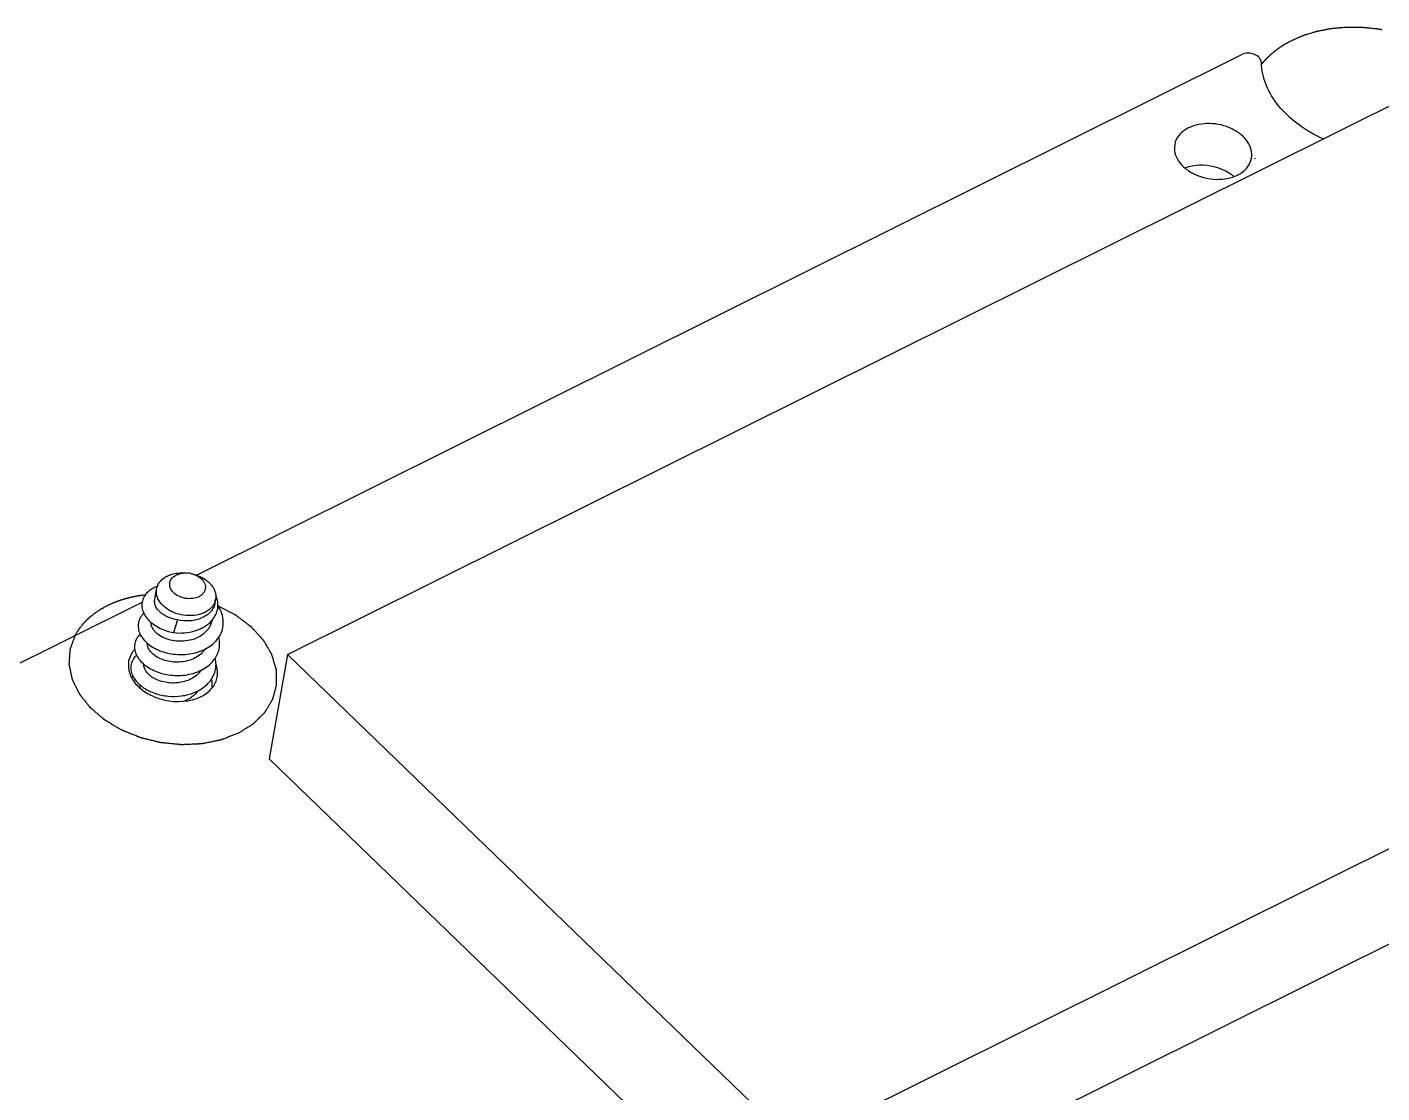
# Model space of a CAD drawing. Extents: x 0 to 297, y 0 to 210.
# Drawn here: x 246.18 to 262, y 85.24 to 97.69 of the extents above; entities that cross this region are included whole.
import ezdxf

# ---------------------------------------------------------------- set-up
doc = ezdxf.new("R2010")
doc.units = 0
doc.header["$LTSCALE"] = 16.335
doc.layers.get('0').update_dxf_attribs({"linetype": 'CONTINUOUS'})
doc.layers.add('02___PRT_ALL_AXES', color=7, linetype='CONTINUOUS')

msp = doc.modelspace()

# ---------------------------------------------------------------- linework, layer by layer
at = {"color": 7, "linetype": 'CONTINUOUS'}
for p, q in [((249.218, 90.36), (263.759, 97.605)), ((248.155, 91.289), (260.362, 97.371)), ((269.684, 91.878), (255.143, 84.634)), ((230.921, 82.703), (247.52, 90.973)), ((247.933, 90.765), (247.888, 90.616)), ((249.218, 90.36), (249.004, 89.141)), ((255.143, 84.634), (249.218, 90.36)), ((266.809, 89.332), (254.93, 83.414)), ((254.93, 83.414), (249.004, 89.141))]:
    msp.add_line(p, q, dxfattribs=at)
at = {"color": 40, "linetype": 'CONTINUOUS'}
msp.add_line((260.513, 96.16), (260.512, 96.153), dxfattribs=at)
at = {"color": 7, "linetype": 'CONTINUOUS'}
for centre, radius, start, end in [((259.959, 95.58), 0.478, 49.801, 54.8101), ((260.139, 96.305), 0.383, 296.4314, 303.2522), ((248.025, 91.018), 0.296, 82.2537, 83.7105), ((248.025, 91.017), 0.297, 77.8796, 82.2545), ((248.093, 90.972), 0.323, 318.9492, 319.2163), ((247.674, 90.417), 0.253, 134.3946, 139.2768), ((247.987, 90.33), 0.271, 319.8946, 326.0506)]:
    msp.add_arc(centre, radius, start, end, dxfattribs=at)
at = {"color": 5, "linetype": 'CONTINUOUS'}
for points, knots in [([(260.946, 97.538), (260.955, 97.542), (260.972, 97.549), (260.999, 97.561), (261.021, 97.57), (261.039, 97.578), (261.052, 97.583), (261.063, 97.588), (261.072, 97.592), (261.078, 97.594), (261.082, 97.596), (261.085, 97.597), (261.087, 97.598), (261.088, 97.599), (261.089, 97.599), (261.091, 97.6), (261.093, 97.6), (261.096, 97.601), (261.101, 97.603), (261.107, 97.604), (261.114, 97.607), (261.124, 97.609), (261.14, 97.615), (261.164, 97.622), (261.188, 97.629), (261.205, 97.634), (261.215, 97.637), (261.222, 97.639), (261.229, 97.641), (261.235, 97.643), (261.238, 97.644), (261.24, 97.644), (261.241, 97.645), (261.242, 97.645), (261.244, 97.645), (261.248, 97.646), (261.253, 97.647), (261.259, 97.648), (261.269, 97.65), (261.282, 97.653), (261.297, 97.656), (261.312, 97.659), (261.328, 97.661), (261.343, 97.664), (261.358, 97.667), (261.371, 97.67), (261.381, 97.672), (261.387, 97.673), (261.392, 97.674), (261.396, 97.675), (261.399, 97.675), (261.402, 97.676), (261.403, 97.676), (261.404, 97.676), (261.405, 97.676), (261.406, 97.676), (261.409, 97.676), (261.412, 97.677), (261.416, 97.677), (261.421, 97.678), (261.428, 97.678), (261.438, 97.679), (261.452, 97.68), (261.467, 97.682), (261.483, 97.683), (261.499, 97.685), (261.515, 97.686), (261.531, 97.688), (261.544, 97.689), (261.555, 97.69), (261.561, 97.691), (261.567, 97.691), (261.57, 97.691), (261.572, 97.692), (261.574, 97.692), (261.575, 97.692), (261.577, 97.692), (261.581, 97.692), (261.587, 97.692), (261.595, 97.692), (261.603, 97.692), (261.614, 97.692), (261.633, 97.692), (261.66, 97.692), (261.687, 97.692), (261.706, 97.692), (261.717, 97.691), (261.725, 97.691), (261.733, 97.691), (261.739, 97.691), (261.743, 97.691), (261.745, 97.691), (261.746, 97.691), (261.748, 97.691), (261.75, 97.691), (261.753, 97.691), (261.759, 97.69), (261.766, 97.69), (261.776, 97.689), (261.79, 97.687), (261.806, 97.686), (261.828, 97.684), (261.866, 97.68), (261.899, 97.677), (261.921, 97.675)], [0, 0, 0, 0, 0.03125, 0.0625, 0.09375, 0.109375, 0.125, 0.140625, 0.148438, 0.15625, 0.160156, 0.164062, 0.166016, 0.166992, 0.167969, 0.169922, 0.171875, 0.175781, 0.179688, 0.1875, 0.195312, 0.203125, 0.21875, 0.25, 0.28125, 0.296875, 0.304688, 0.3125, 0.320312, 0.328125, 0.330078, 0.332031, 0.333008, 0.333984, 0.335938, 0.339844, 0.34375, 0.351562, 0.359375, 0.375, 0.390625, 0.40625, 0.421875, 0.4375, 0.453125, 0.46875, 0.476562, 0.484375, 0.488281, 0.492188, 0.496094, 0.498047, 0.499023, 0.5, 0.500977, 0.501953, 0.503906, 0.507812, 0.511719, 0.515625, 0.523438, 0.53125, 0.546875, 0.5625, 0.578125, 0.59375, 0.609375, 0.625, 0.640625, 0.648438, 0.65625, 0.660156, 0.664062, 0.666016, 0.666992, 0.667969, 0.669922, 0.671875, 0.679688, 0.6875, 0.695312, 0.703125, 0.71875, 0.75, 0.78125, 0.796875, 0.804688, 0.8125, 0.820312, 0.828125, 0.830078, 0.832031, 0.833008, 0.833984, 0.835938, 0.839844, 0.84375, 0.851562, 0.859375, 0.875, 0.890625, 0.90625, 0.9375, 1, 1, 1, 1]), ([(261.921, 97.675), (261.922, 97.675), (261.924, 97.675), (261.926, 97.675), (261.928, 97.675), (261.929, 97.674), (261.93, 97.674), (261.93, 97.674), (261.931, 97.674), (261.931, 97.674), (261.932, 97.674), (261.933, 97.674), (261.934, 97.674), (261.936, 97.673), (261.938, 97.673), (261.94, 97.673), (261.942, 97.672), (261.943, 97.672), (261.944, 97.672), (261.945, 97.672), (261.945, 97.672), (261.945, 97.672), (261.946, 97.672), (261.947, 97.672), (261.948, 97.672), (261.949, 97.671), (261.951, 97.671), (261.952, 97.671), (261.953, 97.671), (261.954, 97.671), (261.954, 97.671), (261.955, 97.671), (261.955, 97.671), (261.955, 97.67), (261.956, 97.67), (261.956, 97.67), (261.958, 97.67), (261.959, 97.67), (261.961, 97.67), (261.963, 97.669), (261.965, 97.669), (261.967, 97.669), (261.968, 97.668), (261.969, 97.668), (261.969, 97.668), (261.97, 97.668), (261.97, 97.668), (261.971, 97.668), (261.971, 97.668), (261.973, 97.668), (261.974, 97.667), (261.976, 97.667), (261.977, 97.667), (261.978, 97.667), (261.978, 97.667), (261.979, 97.667), (261.979, 97.667), (261.979, 97.667), (261.979, 97.667), (261.98, 97.667), (261.98, 97.666), (261.982, 97.666), (261.983, 97.666), (261.985, 97.666), (261.987, 97.665), (261.99, 97.665), (261.993, 97.664), (261.996, 97.664)], [0, 0, 0, 0, 0.0625, 0.09375, 0.125, 0.140625, 0.15625, 0.164062, 0.167969, 0.171875, 0.179688, 0.1875, 0.203125, 0.21875, 0.25, 0.28125, 0.296875, 0.3125, 0.320312, 0.328125, 0.332031, 0.335938, 0.34375, 0.359375, 0.375, 0.40625, 0.4375, 0.453125, 0.46875, 0.484375, 0.492188, 0.496094, 0.5, 0.503906, 0.507812, 0.515625, 0.53125, 0.546875, 0.5625, 0.59375, 0.625, 0.640625, 0.65625, 0.664062, 0.667969, 0.671875, 0.679688, 0.6875, 0.703125, 0.71875, 0.75, 0.78125, 0.796875, 0.8125, 0.820312, 0.828125, 0.832031, 0.833984, 0.835938, 0.839844, 0.84375, 0.859375, 0.875, 0.890625, 0.90625, 0.9375, 1, 1, 1, 1]), ([(260.672, 97.347), (260.676, 97.351), (260.683, 97.357), (260.692, 97.366), (260.698, 97.371), (260.703, 97.375), (260.706, 97.378), (260.707, 97.38), (260.709, 97.381), (260.71, 97.382), (260.712, 97.383), (260.714, 97.385), (260.717, 97.388), (260.723, 97.392), (260.729, 97.398), (260.737, 97.404), (260.743, 97.409), (260.747, 97.413), (260.749, 97.414), (260.751, 97.416), (260.754, 97.418), (260.757, 97.42), (260.765, 97.427), (260.775, 97.434), (260.785, 97.441), (260.79, 97.445), (260.792, 97.447), (260.795, 97.448), (260.797, 97.45), (260.8, 97.452), (260.805, 97.455), (260.815, 97.462), (260.825, 97.469), (260.834, 97.475), (260.838, 97.477), (260.841, 97.479), (260.843, 97.48), (260.845, 97.482), (260.85, 97.485), (260.857, 97.489), (260.866, 97.494), (260.874, 97.499), (260.88, 97.502), (260.884, 97.505), (260.887, 97.507), (260.889, 97.508), (260.89, 97.509), (260.891, 97.509), (260.893, 97.51), (260.895, 97.511), (260.899, 97.513), (260.904, 97.516), (260.91, 97.519), (260.916, 97.523), (260.929, 97.529), (260.939, 97.534), (260.946, 97.538)], [0, 0, 0, 0, 0.0625, 0.09375, 0.125, 0.140625, 0.15625, 0.164062, 0.167969, 0.171875, 0.179688, 0.1875, 0.203125, 0.21875, 0.25, 0.28125, 0.3125, 0.320312, 0.328125, 0.335938, 0.34375, 0.359375, 0.375, 0.4375, 0.46875, 0.484375, 0.492188, 0.5, 0.507812, 0.515625, 0.53125, 0.5625, 0.625, 0.640625, 0.65625, 0.664062, 0.671875, 0.679688, 0.6875, 0.71875, 0.75, 0.78125, 0.796875, 0.8125, 0.820312, 0.828125, 0.832031, 0.835938, 0.839844, 0.84375, 0.859375, 0.875, 0.890625, 0.90625, 0.9375, 1, 1, 1, 1]), ([(260.591, 97.256), (260.594, 97.26), (260.598, 97.265), (260.603, 97.271), (260.606, 97.275), (260.608, 97.277), (260.61, 97.28), (260.612, 97.282), (260.613, 97.283), (260.613, 97.284), (260.614, 97.284), (260.614, 97.285), (260.615, 97.286), (260.616, 97.287), (260.618, 97.289), (260.62, 97.292), (260.623, 97.295), (260.624, 97.297), (260.626, 97.298), (260.627, 97.3), (260.628, 97.301), (260.629, 97.301), (260.629, 97.302), (260.63, 97.303), (260.631, 97.304), (260.632, 97.305), (260.634, 97.307), (260.636, 97.309), (260.638, 97.311), (260.639, 97.313), (260.64, 97.314), (260.641, 97.315), (260.641, 97.315), (260.642, 97.316), (260.642, 97.316), (260.644, 97.318), (260.646, 97.32), (260.649, 97.323), (260.652, 97.326), (260.654, 97.329), (260.656, 97.331), (260.658, 97.333), (260.661, 97.336), (260.666, 97.341), (260.67, 97.345), (260.672, 97.347)], [0, 0, 0, 0, 0.125, 0.1875, 0.21875, 0.25, 0.28125, 0.3125, 0.320312, 0.328125, 0.332031, 0.335938, 0.34375, 0.359375, 0.375, 0.40625, 0.4375, 0.453125, 0.46875, 0.484375, 0.492188, 0.5, 0.507812, 0.515625, 0.53125, 0.546875, 0.5625, 0.59375, 0.625, 0.640625, 0.65625, 0.664062, 0.667969, 0.671875, 0.679688, 0.6875, 0.71875, 0.75, 0.78125, 0.8125, 0.828125, 0.84375, 0.875, 0.9375, 1, 1, 1, 1]), ([(247.557, 91.056), (247.547, 91.055), (247.533, 91.053), (247.514, 91.05), (247.502, 91.049), (247.492, 91.047), (247.486, 91.047), (247.482, 91.046), (247.479, 91.046), (247.477, 91.045), (247.474, 91.045), (247.469, 91.044), (247.463, 91.042), (247.453, 91.041), (247.44, 91.038), (247.428, 91.036), (247.418, 91.034), (247.412, 91.033), (247.407, 91.032), (247.404, 91.031), (247.401, 91.031), (247.399, 91.03), (247.395, 91.029), (247.389, 91.028), (247.379, 91.025), (247.367, 91.022), (247.355, 91.019), (247.346, 91.017), (247.338, 91.015), (247.332, 91.013), (247.328, 91.012), (247.326, 91.012), (247.324, 91.011), (247.322, 91.011), (247.32, 91.01), (247.316, 91.009), (247.31, 91.007), (247.303, 91.005), (247.294, 91.002), (247.282, 90.998), (247.271, 90.995), (247.262, 90.992), (247.256, 90.99), (247.252, 90.989), (247.249, 90.988), (247.247, 90.987), (247.244, 90.986), (247.24, 90.984), (247.234, 90.982), (247.226, 90.979), (247.214, 90.974), (247.203, 90.97), (247.194, 90.967), (247.189, 90.965), (247.184, 90.963), (247.182, 90.962), (247.179, 90.961), (247.177, 90.96), (247.174, 90.958), (247.168, 90.956), (247.16, 90.952), (247.15, 90.947), (247.133, 90.94), (247.12, 90.934), (247.112, 90.93)], [0, 0, 0, 0, 0.0625, 0.09375, 0.125, 0.140625, 0.15625, 0.164062, 0.167969, 0.171875, 0.179688, 0.1875, 0.203125, 0.21875, 0.25, 0.28125, 0.296875, 0.3125, 0.320312, 0.328125, 0.332031, 0.335938, 0.34375, 0.359375, 0.375, 0.40625, 0.4375, 0.453125, 0.46875, 0.484375, 0.492188, 0.496094, 0.5, 0.503906, 0.507812, 0.515625, 0.53125, 0.546875, 0.5625, 0.59375, 0.625, 0.640625, 0.65625, 0.664062, 0.667969, 0.671875, 0.679688, 0.6875, 0.703125, 0.71875, 0.75, 0.78125, 0.796875, 0.8125, 0.820312, 0.828125, 0.832031, 0.835938, 0.84375, 0.859375, 0.875, 0.90625, 0.9375, 1, 1, 1, 1]), ([(247.112, 90.93), (247.102, 90.925), (247.087, 90.916), (247.07, 90.907), (247.06, 90.901), (247.052, 90.897), (247.045, 90.893), (247.039, 90.89), (247.036, 90.888), (247.034, 90.887), (247.033, 90.886), (247.032, 90.886), (247.03, 90.884), (247.027, 90.882), (247.022, 90.879), (247.016, 90.875), (247.007, 90.869), (246.995, 90.861), (246.983, 90.853), (246.974, 90.846), (246.968, 90.842), (246.963, 90.839), (246.96, 90.837), (246.958, 90.836), (246.957, 90.835), (246.956, 90.834), (246.954, 90.833), (246.952, 90.831), (246.95, 90.829), (246.945, 90.825), (246.94, 90.821), (246.934, 90.816), (246.927, 90.81), (246.921, 90.805), (246.915, 90.8), (246.908, 90.795), (246.903, 90.79), (246.899, 90.787), (246.895, 90.784), (246.893, 90.782), (246.891, 90.78), (246.89, 90.779), (246.889, 90.779), (246.888, 90.778), (246.887, 90.777), (246.886, 90.775), (246.883, 90.773), (246.881, 90.77), (246.877, 90.766), (246.872, 90.761), (246.867, 90.756), (246.861, 90.75), (246.855, 90.744), (246.85, 90.738), (246.844, 90.733), (246.84, 90.728), (246.836, 90.724), (246.833, 90.722), (246.832, 90.72), (246.83, 90.719), (246.829, 90.718), (246.829, 90.717), (246.827, 90.715), (246.825, 90.712), (246.822, 90.708), (246.818, 90.703), (246.812, 90.695), (246.804, 90.685), (246.796, 90.674), (246.789, 90.666), (246.785, 90.661), (246.782, 90.657), (246.78, 90.654), (246.779, 90.652), (246.778, 90.651), (246.777, 90.65), (246.776, 90.649), (246.775, 90.647), (246.774, 90.644), (246.771, 90.64), (246.768, 90.634), (246.764, 90.628), (246.758, 90.619), (246.749, 90.604), (246.741, 90.591), (246.736, 90.582)], [0, 0, 0, 0, 0.0625, 0.09375, 0.109375, 0.125, 0.140625, 0.15625, 0.160156, 0.164062, 0.166016, 0.167969, 0.171875, 0.179688, 0.1875, 0.203125, 0.21875, 0.25, 0.28125, 0.296875, 0.3125, 0.320312, 0.328125, 0.332031, 0.333984, 0.335938, 0.339844, 0.34375, 0.351562, 0.359375, 0.375, 0.390625, 0.40625, 0.421875, 0.4375, 0.453125, 0.46875, 0.476562, 0.484375, 0.492188, 0.496094, 0.498047, 0.5, 0.501953, 0.503906, 0.507812, 0.515625, 0.523438, 0.53125, 0.546875, 0.5625, 0.578125, 0.59375, 0.609375, 0.625, 0.640625, 0.648438, 0.65625, 0.660156, 0.664062, 0.666016, 0.667969, 0.671875, 0.679688, 0.6875, 0.703125, 0.71875, 0.75, 0.78125, 0.796875, 0.8125, 0.820312, 0.828125, 0.832031, 0.833984, 0.835938, 0.839844, 0.84375, 0.851562, 0.859375, 0.875, 0.890625, 0.90625, 0.9375, 1, 1, 1, 1]), ([(248.648, 89.445), (248.657, 89.451), (248.675, 89.462), (248.701, 89.479), (248.724, 89.493), (248.742, 89.504), (248.755, 89.512), (248.768, 89.521), (248.782, 89.529), (248.793, 89.536), (248.802, 89.542), (248.807, 89.545), (248.811, 89.548), (248.813, 89.549), (248.815, 89.55), (248.817, 89.551), (248.818, 89.552), (248.818, 89.552), (248.819, 89.553), (248.82, 89.553), (248.82, 89.554), (248.822, 89.555), (248.824, 89.558), (248.827, 89.56), (248.829, 89.563), (248.833, 89.566), (248.837, 89.571), (248.843, 89.576), (248.848, 89.581), (248.855, 89.588), (248.864, 89.597), (248.878, 89.611), (248.892, 89.625), (248.906, 89.639), (248.917, 89.65), (248.928, 89.66), (248.936, 89.669), (248.943, 89.675), (248.946, 89.679), (248.949, 89.681), (248.951, 89.684), (248.953, 89.685), (248.954, 89.687), (248.955, 89.688), (248.956, 89.689), (248.956, 89.69), (248.957, 89.691), (248.959, 89.694), (248.962, 89.699), (248.965, 89.705), (248.969, 89.71), (248.973, 89.718), (248.979, 89.728), (248.986, 89.74), (248.994, 89.752), (249.001, 89.764), (249.008, 89.776), (249.015, 89.788), (249.022, 89.8), (249.028, 89.81), (249.033, 89.818), (249.036, 89.824), (249.04, 89.83), (249.042, 89.834), (249.044, 89.837), (249.045, 89.838), (249.045, 89.839), (249.046, 89.84), (249.046, 89.842), (249.047, 89.843), (249.048, 89.846), (249.048, 89.848), (249.049, 89.852), (249.05, 89.856), (249.052, 89.864), (249.055, 89.875), (249.059, 89.888), (249.062, 89.901), (249.067, 89.919), (249.072, 89.937), (249.077, 89.954), (249.08, 89.965), (249.082, 89.974), (249.084, 89.981), (249.085, 89.987), (249.087, 89.993), (249.088, 89.997), (249.089, 90.001), (249.09, 90.004), (249.091, 90.007), (249.091, 90.008), (249.091, 90.009), (249.091, 90.01), (249.091, 90.01), (249.091, 90.011), (249.091, 90.012), (249.091, 90.014), (249.091, 90.016), (249.091, 90.018), (249.091, 90.022), (249.091, 90.027), (249.091, 90.036), (249.091, 90.048), (249.09, 90.061), (249.09, 90.079), (249.09, 90.097), (249.089, 90.116), (249.089, 90.129), (249.089, 90.14), (249.088, 90.149), (249.088, 90.156), (249.088, 90.163), (249.088, 90.169), (249.088, 90.173), (249.088, 90.176), (249.088, 90.178), (249.088, 90.18), (249.088, 90.181), (249.088, 90.182), (249.088, 90.183), (249.088, 90.183), (249.088, 90.184), (249.087, 90.184), (249.087, 90.185), (249.087, 90.187), (249.086, 90.188), (249.085, 90.191), (249.085, 90.194), (249.083, 90.198), (249.082, 90.204), (249.079, 90.211), (249.077, 90.218), (249.075, 90.227), (249.071, 90.239), (249.067, 90.252), (249.062, 90.271), (249.056, 90.289), (249.051, 90.308), (249.047, 90.321), (249.043, 90.333), (249.04, 90.342), (249.039, 90.348), (249.037, 90.352), (249.037, 90.354), (249.036, 90.356), (249.036, 90.357), (249.035, 90.358), (249.035, 90.359), (249.035, 90.36), (249.035, 90.361), (249.034, 90.361), (249.033, 90.363), (249.031, 90.366), (249.03, 90.369), (249.028, 90.373), (249.025, 90.377), (249.022, 90.383), (249.018, 90.389), (249.014, 90.396), (249.009, 90.405), (249.002, 90.416), (248.992, 90.433), (248.979, 90.455), (248.966, 90.478), (248.955, 90.495), (248.949, 90.506), (248.944, 90.514), (248.942, 90.518), (248.94, 90.522), (248.938, 90.525), (248.937, 90.527), (248.936, 90.528), (248.935, 90.53), (248.934, 90.531), (248.933, 90.532), (248.932, 90.533), (248.929, 90.536), (248.925, 90.54), (248.92, 90.546), (248.914, 90.552), (248.907, 90.56), (248.898, 90.57), (248.887, 90.582), (248.876, 90.594), (248.865, 90.606), (248.854, 90.618), (248.843, 90.63), (248.832, 90.642), (248.823, 90.652), (248.816, 90.66), (248.81, 90.666), (248.805, 90.672), (248.801, 90.677), (248.798, 90.68), (248.797, 90.681), (248.796, 90.682), (248.795, 90.683), (248.794, 90.684), (248.792, 90.685), (248.789, 90.687), (248.787, 90.689), (248.783, 90.692), (248.778, 90.695), (248.77, 90.702), (248.758, 90.71), (248.74, 90.725), (248.716, 90.742), (248.693, 90.76), (248.674, 90.774), (248.66, 90.785), (248.649, 90.794), (248.639, 90.801), (248.633, 90.805), (248.629, 90.809), (248.625, 90.811), (248.622, 90.814), (248.619, 90.816), (248.617, 90.818), (248.615, 90.819), (248.614, 90.819), (248.613, 90.82), (248.612, 90.82), (248.61, 90.822), (248.606, 90.823), (248.601, 90.826), (248.594, 90.83), (248.583, 90.836), (248.569, 90.843), (248.553, 90.851), (248.537, 90.86), (248.52, 90.868), (248.498, 90.88), (248.471, 90.894), (248.438, 90.911), (248.417, 90.923), (248.406, 90.929)], [0, 0, 0, 0, 0.015625, 0.03125, 0.046875, 0.054688, 0.0625, 0.070312, 0.078125, 0.085938, 0.089844, 0.09375, 0.095703, 0.09668, 0.097656, 0.098633, 0.099121, 0.099609, 0.100098, 0.100342, 0.100586, 0.101562, 0.103516, 0.105469, 0.107422, 0.109375, 0.113281, 0.117188, 0.121094, 0.125, 0.132812, 0.140625, 0.15625, 0.164062, 0.171875, 0.179688, 0.1875, 0.191406, 0.193359, 0.195312, 0.197266, 0.198242, 0.199219, 0.200195, 0.200684, 0.201172, 0.202148, 0.203125, 0.207031, 0.210938, 0.214844, 0.21875, 0.226562, 0.234375, 0.242188, 0.25, 0.257812, 0.265625, 0.273438, 0.28125, 0.285156, 0.289062, 0.292969, 0.296875, 0.297852, 0.298828, 0.299316, 0.299805, 0.300781, 0.301758, 0.302734, 0.304688, 0.306641, 0.308594, 0.3125, 0.320312, 0.328125, 0.335938, 0.34375, 0.359375, 0.367188, 0.375, 0.378906, 0.382812, 0.386719, 0.390625, 0.392578, 0.394531, 0.396484, 0.398438, 0.399414, 0.399658, 0.399902, 0.400391, 0.400879, 0.401367, 0.402344, 0.40332, 0.404297, 0.40625, 0.410156, 0.414062, 0.421875, 0.429688, 0.4375, 0.453125, 0.460938, 0.46875, 0.476562, 0.480469, 0.484375, 0.488281, 0.492188, 0.494141, 0.496094, 0.49707, 0.498047, 0.499023, 0.499512, 0.499756, 0.5, 0.500244, 0.500488, 0.500977, 0.501953, 0.50293, 0.503906, 0.505859, 0.507812, 0.511719, 0.515625, 0.519531, 0.523438, 0.53125, 0.539062, 0.546875, 0.5625, 0.570312, 0.578125, 0.585938, 0.589844, 0.59375, 0.595703, 0.59668, 0.597656, 0.598633, 0.599121, 0.599609, 0.600098, 0.600342, 0.600586, 0.601562, 0.603516, 0.605469, 0.607422, 0.609375, 0.613281, 0.617188, 0.621094, 0.625, 0.632812, 0.640625, 0.65625, 0.671875, 0.679688, 0.6875, 0.691406, 0.693359, 0.695312, 0.697266, 0.698242, 0.699219, 0.700195, 0.700684, 0.701172, 0.702148, 0.703125, 0.707031, 0.710938, 0.714844, 0.71875, 0.726562, 0.734375, 0.742188, 0.75, 0.757812, 0.765625, 0.773438, 0.78125, 0.785156, 0.789062, 0.792969, 0.796875, 0.797852, 0.798828, 0.799316, 0.799805, 0.800781, 0.801758, 0.802734, 0.804688, 0.806641, 0.808594, 0.8125, 0.820312, 0.828125, 0.84375, 0.859375, 0.867188, 0.875, 0.882812, 0.886719, 0.890625, 0.892578, 0.894531, 0.896484, 0.898438, 0.899414, 0.899902, 0.900391, 0.900879, 0.901367, 0.902344, 0.904297, 0.90625, 0.910156, 0.914062, 0.921875, 0.929688, 0.9375, 0.945312, 0.953125, 0.96875, 0.984375, 1, 1, 1, 1]), ([(246.736, 90.582), (246.732, 90.571), (246.724, 90.549), (246.714, 90.522), (246.706, 90.499), (246.7, 90.483), (246.694, 90.466), (246.689, 90.453), (246.686, 90.443), (246.684, 90.437), (246.682, 90.433), (246.681, 90.429), (246.679, 90.426), (246.678, 90.423), (246.678, 90.421), (246.677, 90.42), (246.677, 90.419), (246.677, 90.419), (246.677, 90.418), (246.677, 90.416), (246.677, 90.414), (246.677, 90.412), (246.676, 90.408), (246.676, 90.404), (246.676, 90.398), (246.675, 90.39), (246.675, 90.382), (246.674, 90.373), (246.673, 90.361), (246.672, 90.347), (246.671, 90.329), (246.67, 90.312), (246.669, 90.294), (246.668, 90.28), (246.667, 90.27), (246.667, 90.264), (246.666, 90.259), (246.666, 90.255), (246.666, 90.252), (246.666, 90.25), (246.666, 90.249), (246.666, 90.248), (246.666, 90.247), (246.666, 90.247), (246.666, 90.246), (246.666, 90.245), (246.666, 90.244), (246.667, 90.242), (246.667, 90.24), (246.668, 90.237), (246.669, 90.231), (246.671, 90.224), (246.672, 90.215), (246.674, 90.206), (246.676, 90.198), (246.679, 90.186), (246.682, 90.171), (246.685, 90.153), (246.689, 90.136), (246.693, 90.118), (246.696, 90.103), (246.698, 90.093), (246.699, 90.087), (246.7, 90.083), (246.701, 90.08), (246.701, 90.078), (246.701, 90.076), (246.702, 90.075), (246.702, 90.074), (246.702, 90.073), (246.702, 90.072), (246.703, 90.071), (246.704, 90.069), (246.705, 90.067), (246.706, 90.064), (246.708, 90.06), (246.711, 90.055), (246.715, 90.047), (246.719, 90.038), (246.725, 90.027), (246.732, 90.012), (246.741, 89.995), (246.749, 89.977), (246.758, 89.959), (246.765, 89.945), (246.771, 89.933), (246.775, 89.924), (246.779, 89.917), (246.781, 89.911), (246.783, 89.908), (246.785, 89.905), (246.786, 89.903), (246.786, 89.902), (246.787, 89.901), (246.787, 89.9), (246.788, 89.899), (246.789, 89.898), (246.79, 89.896), (246.792, 89.894), (246.795, 89.89), (246.798, 89.886), (246.802, 89.881), (246.808, 89.874), (246.814, 89.866), (246.823, 89.855), (246.833, 89.842), (246.851, 89.82), (246.866, 89.802), (246.879, 89.786), (246.885, 89.778), (246.891, 89.77), (246.897, 89.763), (246.901, 89.757), (246.904, 89.753), (246.907, 89.75), (246.909, 89.747), (246.911, 89.745), (246.912, 89.743), (246.914, 89.742), (246.915, 89.741), (246.916, 89.739), (246.918, 89.738), (246.92, 89.736), (246.923, 89.734), (246.928, 89.73), (246.935, 89.724), (246.946, 89.714), (246.96, 89.702), (246.977, 89.688), (246.994, 89.674), (247.01, 89.659), (247.024, 89.647), (247.035, 89.638), (247.044, 89.631), (247.052, 89.623), (247.059, 89.618), (247.065, 89.613), (247.069, 89.609), (247.072, 89.606), (247.075, 89.604), (247.076, 89.603), (247.077, 89.602), (247.078, 89.602), (247.079, 89.601), (247.08, 89.6), (247.081, 89.6), (247.083, 89.599), (247.085, 89.597), (247.088, 89.595), (247.092, 89.593), (247.099, 89.589), (247.108, 89.584), (247.118, 89.578), (247.128, 89.572), (247.141, 89.563), (247.158, 89.553), (247.179, 89.541), (247.199, 89.529), (247.219, 89.517), (247.236, 89.507), (247.25, 89.499), (247.258, 89.494), (247.265, 89.49), (247.27, 89.487), (247.274, 89.484), (247.277, 89.483), (247.278, 89.482), (247.279, 89.481), (247.281, 89.481), (247.282, 89.48), (247.284, 89.479), (247.287, 89.478), (247.292, 89.476), (247.297, 89.474), (247.305, 89.471), (247.314, 89.467), (247.325, 89.463), (247.337, 89.458), (247.352, 89.452), (247.37, 89.444), (247.393, 89.435), (247.415, 89.426), (247.438, 89.417), (247.456, 89.41), (247.471, 89.404), (247.481, 89.4), (247.487, 89.397), (247.491, 89.396), (247.494, 89.395), (247.496, 89.394), (247.498, 89.393), (247.5, 89.392), (247.502, 89.392), (247.506, 89.391), (247.511, 89.389), (247.517, 89.388), (247.523, 89.386), (247.531, 89.384), (247.541, 89.382), (247.553, 89.379), (247.565, 89.376), (247.589, 89.37), (247.617, 89.363), (247.649, 89.356), (247.669, 89.351), (247.685, 89.347), (247.697, 89.344), (247.707, 89.341), (247.715, 89.339), (247.721, 89.338), (247.726, 89.337), (247.73, 89.336), (247.732, 89.335), (247.734, 89.335), (247.735, 89.334), (247.736, 89.334), (247.737, 89.334), (247.739, 89.334), (247.742, 89.334), (247.746, 89.333), (247.751, 89.333), (247.76, 89.332), (247.77, 89.331), (247.782, 89.33), (247.799, 89.328), (247.82, 89.326), (247.845, 89.323), (247.87, 89.321), (247.895, 89.318), (247.916, 89.316), (247.932, 89.315), (247.945, 89.313), (247.955, 89.312), (247.963, 89.312), (247.97, 89.311), (247.975, 89.31), (247.978, 89.31), (247.98, 89.31), (247.981, 89.31), (247.982, 89.31), (247.984, 89.31), (247.986, 89.31), (247.988, 89.31), (247.991, 89.31), (247.995, 89.311), (248, 89.311), (248.008, 89.311), (248.022, 89.312), (248.042, 89.313), (248.066, 89.314), (248.091, 89.315), (248.115, 89.316), (248.139, 89.317), (248.159, 89.318), (248.175, 89.319), (248.187, 89.319), (248.197, 89.32), (248.204, 89.32), (248.208, 89.32), (248.211, 89.321), (248.214, 89.321), (248.216, 89.321), (248.217, 89.321), (248.218, 89.321), (248.219, 89.321), (248.219, 89.321), (248.221, 89.321), (248.224, 89.322), (248.229, 89.323), (248.234, 89.324), (248.24, 89.325), (248.248, 89.327), (248.261, 89.329), (248.28, 89.333), (248.303, 89.338), (248.325, 89.342), (248.348, 89.347), (248.367, 89.351), (248.382, 89.354), (248.394, 89.356), (248.405, 89.358), (248.415, 89.36), (248.422, 89.362), (248.428, 89.363), (248.433, 89.364), (248.436, 89.365), (248.439, 89.365), (248.441, 89.366), (248.442, 89.366), (248.443, 89.366), (248.444, 89.366), (248.445, 89.367), (248.447, 89.368), (248.451, 89.369), (248.455, 89.371), (248.46, 89.373), (248.466, 89.375), (248.473, 89.378), (248.485, 89.382), (248.502, 89.389), (248.523, 89.397), (248.544, 89.405), (248.572, 89.416), (248.606, 89.429), (248.634, 89.44), (248.648, 89.445)], [0, 0, 0, 0, 0.015625, 0.03125, 0.039062, 0.046875, 0.054688, 0.0625, 0.066406, 0.068359, 0.070312, 0.072266, 0.074219, 0.075195, 0.076172, 0.07666, 0.076904, 0.077148, 0.077637, 0.078125, 0.079102, 0.080078, 0.082031, 0.083984, 0.085938, 0.089844, 0.09375, 0.097656, 0.101562, 0.109375, 0.117188, 0.125, 0.132812, 0.140625, 0.144531, 0.146484, 0.148438, 0.150391, 0.152344, 0.152832, 0.15332, 0.153564, 0.153809, 0.154053, 0.154297, 0.154785, 0.155273, 0.15625, 0.157227, 0.158203, 0.160156, 0.164062, 0.167969, 0.171875, 0.175781, 0.179688, 0.1875, 0.195312, 0.203125, 0.210938, 0.21875, 0.222656, 0.224609, 0.226562, 0.227539, 0.228516, 0.229492, 0.22998, 0.230469, 0.230713, 0.230957, 0.231445, 0.232422, 0.233398, 0.234375, 0.236328, 0.238281, 0.242188, 0.246094, 0.25, 0.257812, 0.265625, 0.273438, 0.28125, 0.289062, 0.292969, 0.296875, 0.300781, 0.302734, 0.304688, 0.305664, 0.306641, 0.307129, 0.307373, 0.307617, 0.308105, 0.308594, 0.30957, 0.310547, 0.3125, 0.314453, 0.316406, 0.320312, 0.324219, 0.328125, 0.335938, 0.34375, 0.359375, 0.363281, 0.367188, 0.371094, 0.375, 0.376953, 0.378906, 0.380859, 0.381836, 0.382812, 0.383789, 0.384766, 0.385254, 0.385742, 0.386719, 0.387695, 0.388672, 0.390625, 0.394531, 0.398438, 0.40625, 0.414062, 0.421875, 0.429688, 0.4375, 0.441406, 0.445312, 0.449219, 0.453125, 0.455078, 0.457031, 0.458984, 0.459961, 0.460449, 0.460938, 0.461182, 0.461426, 0.461914, 0.462402, 0.462891, 0.463867, 0.464844, 0.466797, 0.46875, 0.472656, 0.476562, 0.480469, 0.484375, 0.492188, 0.5, 0.507812, 0.515625, 0.523438, 0.527344, 0.53125, 0.533203, 0.535156, 0.537109, 0.537598, 0.538086, 0.538574, 0.539062, 0.539551, 0.540039, 0.541016, 0.542969, 0.544922, 0.546875, 0.550781, 0.554688, 0.558594, 0.5625, 0.570312, 0.578125, 0.585938, 0.59375, 0.601562, 0.605469, 0.609375, 0.611328, 0.612305, 0.613281, 0.614258, 0.614746, 0.615234, 0.616211, 0.617188, 0.619141, 0.621094, 0.623047, 0.625, 0.628906, 0.632812, 0.636719, 0.640625, 0.65625, 0.664062, 0.671875, 0.675781, 0.679688, 0.683594, 0.685547, 0.6875, 0.689453, 0.69043, 0.691406, 0.691895, 0.692383, 0.692627, 0.692871, 0.693359, 0.694336, 0.695312, 0.697266, 0.699219, 0.703125, 0.707031, 0.710938, 0.71875, 0.726562, 0.734375, 0.742188, 0.75, 0.753906, 0.757812, 0.761719, 0.763672, 0.765625, 0.767578, 0.768555, 0.769043, 0.769287, 0.769531, 0.77002, 0.770508, 0.771484, 0.772461, 0.773438, 0.775391, 0.777344, 0.78125, 0.789062, 0.796875, 0.804688, 0.8125, 0.820312, 0.828125, 0.832031, 0.835938, 0.839844, 0.841797, 0.842773, 0.84375, 0.844727, 0.845215, 0.845703, 0.845947, 0.846191, 0.846436, 0.84668, 0.847656, 0.849609, 0.851562, 0.853516, 0.855469, 0.859375, 0.867188, 0.875, 0.882812, 0.890625, 0.898438, 0.902344, 0.90625, 0.910156, 0.914062, 0.916016, 0.917969, 0.919922, 0.920898, 0.921875, 0.922363, 0.922852, 0.923096, 0.92334, 0.923828, 0.924805, 0.925781, 0.927734, 0.929688, 0.931641, 0.933594, 0.9375, 0.945312, 0.953125, 0.960938, 0.96875, 0.984375, 1, 1, 1, 1])]:
    msp.add_open_spline(points, degree=3, knots=knots, dxfattribs=at)
at = {"color": 7, "linetype": 'CONTINUOUS'}
for points, knots in [([(260.589, 97.276), (260.589, 97.296), (260.568, 97.338), (260.509, 97.377), (260.435, 97.392), (260.384, 97.382), (260.362, 97.371)], [0, 0, 0, 0, 0.211067, 0.465107, 0.74151, 1, 1, 1, 1]), ([(261.311, 96.385), (261.208, 96.432), (261.017, 96.541), (260.785, 96.756), (260.632, 97.005), (260.591, 97.188), (260.589, 97.276)], [0, 0, 0, 0, 0.282108, 0.543422, 0.781304, 1, 1, 1, 1]), ([(259.739, 96.514), (259.697, 96.494), (259.624, 96.441), (259.583, 96.358), (259.576, 96.317)], [0, 0, 0, 0, 0.527869, 1, 1, 1, 1]), ([(260.472, 96.16), (260.478, 96.191), (260.475, 96.26), (260.429, 96.357), (260.349, 96.442), (260.205, 96.532), (259.99, 96.582), (259.813, 96.551), (259.739, 96.514)], [0, 0, 0, 0, 0.100581, 0.208945, 0.329114, 0.460578, 0.738578, 1, 1, 1, 1]), ([(259.576, 96.317), (259.57, 96.286), (259.573, 96.217), (259.619, 96.12), (259.699, 96.035), (259.844, 95.945), (260.058, 95.895), (260.235, 95.926), (260.309, 95.963)], [0, 0, 0, 0, 0.100581, 0.208945, 0.329114, 0.460578, 0.738578, 1, 1, 1, 1]), ([(260.147, 96.02), (260.111, 96.036), (259.967, 96.086), (259.803, 96.084), (259.696, 96.045)], [0, 0, 0, 0, 0.256055, 1, 1, 1, 1]), ([(260.234, 95.97), (260.227, 95.975), (260.199, 95.993), (260.17, 96.009), (260.147, 96.02)], [0, 0, 0, 0, 0.245016, 1, 1, 1, 1]), ([(260.349, 95.985), (260.381, 96.006), (260.436, 96.056), (260.466, 96.125), (260.472, 96.16)], [0, 0, 0, 0, 0.521677, 1, 1, 1, 1]), ([(247.689, 91.126), (247.692, 91.142), (247.701, 91.173), (247.728, 91.214), (247.766, 91.25), (247.813, 91.279), (247.868, 91.301), (247.95, 91.319), (248.015, 91.318), (248.058, 91.312)], [0, 0, 0, 0, 0.103886, 0.211313, 0.325029, 0.446545, 0.576103, 0.712854, 1, 1, 1, 1]), ([(247.889, 91.083), (247.877, 91.095), (247.857, 91.119), (247.843, 91.157), (247.842, 91.186), (247.845, 91.207), (247.852, 91.228), (247.868, 91.253), (247.898, 91.281), (247.945, 91.304), (247.999, 91.315), (248.038, 91.314), (248.058, 91.312)], [0, 0, 0, 0, 0.12617, 0.240619, 0.29515, 0.34898, 0.403199, 0.458843, 0.577126, 0.707821, 0.850098, 1, 1, 1, 1]), ([(248.088, 91.307), (248.1, 91.305), (248.145, 91.292), (248.187, 91.268), (248.212, 91.244)], [0, 0, 0, 0, 0.262587, 1, 1, 1, 1]), ([(248.095, 91.306), (248.115, 91.302), (248.19, 91.28), (248.261, 91.24), (248.303, 91.2)], [0, 0, 0, 0, 0.262583, 1, 1, 1, 1]), ([(247.697, 91.157), (247.68, 91.15), (247.647, 91.135), (247.604, 91.106), (247.568, 91.073), (247.549, 91.047), (247.542, 91.033)], [0, 0, 0, 0, 0.274391, 0.53139, 0.772301, 1, 1, 1, 1]), ([(247.764, 90.932), (247.75, 90.946), (247.725, 90.975), (247.698, 91.024), (247.685, 91.075), (247.686, 91.11), (247.689, 91.126)], [0, 0, 0, 0, 0.274022, 0.529279, 0.769065, 1, 1, 1, 1]), ([(248.212, 91.244), (248.221, 91.236), (248.235, 91.219), (248.251, 91.19), (248.26, 91.16), (248.259, 91.13), (248.251, 91.102), (248.235, 91.075), (248.212, 91.053), (248.171, 91.028), (248.109, 91.011), (248.042, 91.013), (247.99, 91.025), (247.94, 91.044), (247.907, 91.065), (247.889, 91.083)], [0, 0, 0, 0, 0.061397, 0.118712, 0.172581, 0.224388, 0.275978, 0.329259, 0.385728, 0.446211, 0.578647, 0.721838, 0.794532, 0.865989, 1, 1, 1, 1]), ([(248.303, 91.2), (248.314, 91.189), (248.334, 91.167), (248.358, 91.13), (248.374, 91.092), (248.379, 91.065), (248.38, 91.052)], [0, 0, 0, 0, 0.269818, 0.525455, 0.767905, 1, 1, 1, 1]), ([(247.542, 91.033), (247.532, 91.015), (247.516, 90.974), (247.515, 90.908), (247.536, 90.843), (247.576, 90.78), (247.634, 90.724), (247.735, 90.658), (247.825, 90.628), (247.888, 90.616)], [0, 0, 0, 0, 0.101613, 0.202997, 0.309877, 0.426422, 0.554579, 0.694282, 1, 1, 1, 1]), ([(247.748, 90.84), (247.734, 90.851), (247.708, 90.875), (247.68, 90.916), (247.665, 90.96), (247.665, 90.989), (247.667, 91.003)], [0, 0, 0, 0, 0.286225, 0.544382, 0.779044, 1, 1, 1, 1]), ([(248.378, 91.006), (248.376, 90.994), (248.37, 90.97), (248.352, 90.937), (248.328, 90.907), (248.298, 90.88), (248.262, 90.857), (248.207, 90.832), (248.128, 90.814), (248.029, 90.814), (247.93, 90.834), (247.839, 90.872), (247.787, 90.91), (247.764, 90.932)], [0, 0, 0, 0, 0.049755, 0.100537, 0.153232, 0.20848, 0.266642, 0.327793, 0.457962, 0.595751, 0.735793, 0.872224, 1, 1, 1, 1]), ([(248.371, 90.963), (248.368, 90.945), (248.356, 90.908), (248.323, 90.859), (248.276, 90.818), (248.218, 90.786), (248.152, 90.763), (248.056, 90.748), (247.981, 90.754), (247.933, 90.765)], [0, 0, 0, 0, 0.105455, 0.214669, 0.330381, 0.453782, 0.584532, 0.721038, 1, 1, 1, 1]), ([(248.337, 90.761), (248.354, 90.781), (248.383, 90.824), (248.407, 90.899), (248.407, 90.977), (248.391, 91.028), (248.38, 91.052)], [0, 0, 0, 0, 0.251939, 0.496744, 0.743085, 1, 1, 1, 1]), ([(248.38, 91.052), (248.381, 91.048), (248.382, 91.033), (248.38, 91.017), (248.378, 91.006)], [0, 0, 0, 0, 0.252185, 1, 1, 1, 1]), ([(247.511, 90.808), (247.499, 90.792), (247.481, 90.755), (247.471, 90.694), (247.48, 90.632), (247.509, 90.571), (247.554, 90.514), (247.614, 90.464), (247.687, 90.421), (247.77, 90.388), (247.861, 90.367), (247.987, 90.355), (248.114, 90.368), (248.23, 90.408), (248.307, 90.45), (248.372, 90.503), (248.406, 90.546), (248.42, 90.568)], [0, 0, 0, 0, 0.047285, 0.093456, 0.14094, 0.191814, 0.247365, 0.308027, 0.373521, 0.443051, 0.515468, 0.589435, 0.736145, 0.806835, 0.874485, 0.938788, 1, 1, 1, 1]), ([(247.54, 90.842), (247.537, 90.839), (247.527, 90.829), (247.517, 90.817), (247.511, 90.808)], [0, 0, 0, 0, 0.255189, 1, 1, 1, 1]), ([(247.933, 90.765), (247.898, 90.771), (247.833, 90.788), (247.774, 90.821), (247.748, 90.84)], [0, 0, 0, 0, 0.524732, 1, 1, 1, 1]), ([(248.42, 90.568), (248.437, 90.594), (248.462, 90.652), (248.473, 90.747), (248.454, 90.842), (248.424, 90.901), (248.406, 90.929)], [0, 0, 0, 0, 0.245262, 0.487665, 0.736808, 1, 1, 1, 1]), ([(247.706, 90.596), (247.693, 90.606), (247.67, 90.626), (247.644, 90.661), (247.627, 90.699), (247.623, 90.724), (247.623, 90.737)], [0, 0, 0, 0, 0.282673, 0.541314, 0.778425, 1, 1, 1, 1]), ([(248.335, 90.759), (248.333, 90.745), (248.325, 90.718), (248.307, 90.679), (248.281, 90.644), (248.239, 90.6), (248.172, 90.556), (248.078, 90.524), (247.976, 90.512), (247.876, 90.521), (247.783, 90.548), (247.729, 90.578), (247.706, 90.596)], [0, 0, 0, 0, 0.055344, 0.111437, 0.168891, 0.228148, 0.352528, 0.484346, 0.620246, 0.755141, 0.883388, 1, 1, 1, 1]), ([(247.888, 90.616), (247.93, 90.611), (248.016, 90.61), (248.12, 90.63), (248.198, 90.659), (248.266, 90.695), (248.312, 90.732), (248.336, 90.76)], [0, 0, 0, 0, 0.263674, 0.522755, 0.648271, 0.769968, 1, 1, 1, 1]), ([(247.482, 90.582), (247.469, 90.567), (247.446, 90.532), (247.429, 90.472), (247.432, 90.41), (247.454, 90.349), (247.493, 90.29), (247.548, 90.237), (247.617, 90.191), (247.697, 90.155), (247.785, 90.129), (247.91, 90.111), (248.038, 90.118), (248.157, 90.152), (248.238, 90.19), (248.308, 90.239), (248.346, 90.279), (248.362, 90.301)], [0, 0, 0, 0, 0.048429, 0.094906, 0.141836, 0.191498, 0.245494, 0.304556, 0.368641, 0.437113, 0.508927, 0.582792, 0.730759, 0.802658, 0.871734, 0.937499, 1, 1, 1, 1]), ([(247.663, 90.352), (247.65, 90.362), (247.628, 90.382), (247.601, 90.417), (247.584, 90.455), (247.58, 90.48), (247.58, 90.493)], [0, 0, 0, 0, 0.282668, 0.541312, 0.778428, 1, 1, 1, 1]), ([(248.362, 90.301), (248.376, 90.32), (248.4, 90.36), (248.421, 90.425), (248.428, 90.494), (248.422, 90.54), (248.417, 90.563)], [0, 0, 0, 0, 0.253795, 0.501575, 0.748528, 1, 1, 1, 1]), ([(247.434, 90.419), (247.424, 90.409), (247.391, 90.368), (247.37, 90.317), (247.363, 90.278)], [0, 0, 0, 0, 0.260099, 1, 1, 1, 1]), ([(248.254, 90.422), (248.24, 90.402), (248.205, 90.363), (248.138, 90.318), (248.06, 90.287), (247.975, 90.271), (247.888, 90.27), (247.804, 90.284), (247.728, 90.311), (247.683, 90.337), (247.663, 90.352)], [0, 0, 0, 0, 0.115133, 0.237055, 0.365411, 0.498099, 0.631799, 0.762567, 0.886415, 1, 1, 1, 1]), ([(247.363, 90.278), (247.355, 90.232), (247.365, 90.129), (247.422, 90.044), (247.457, 90.005)], [0, 0, 0, 0, 0.473035, 1, 1, 1, 1]), ([(247.62, 90.108), (247.608, 90.118), (247.585, 90.138), (247.558, 90.173), (247.542, 90.211), (247.537, 90.236), (247.537, 90.249)], [0, 0, 0, 0, 0.282659, 0.541305, 0.778423, 1, 1, 1, 1]), ([(248.301, 90.035), (248.318, 90.054), (248.348, 90.097), (248.376, 90.168), (248.386, 90.243), (248.38, 90.294), (248.374, 90.319)], [0, 0, 0, 0, 0.255992, 0.503915, 0.749768, 1, 1, 1, 1]), ([(248.397, 90.097), (248.399, 90.109), (248.404, 90.157), (248.396, 90.207), (248.383, 90.242)], [0, 0, 0, 0, 0.245589, 1, 1, 1, 1]), ([(248.194, 90.155), (248.178, 90.137), (248.141, 90.102), (248.074, 90.064), (247.997, 90.038), (247.915, 90.026), (247.833, 90.028), (247.753, 90.042), (247.681, 90.069), (247.639, 90.094), (247.62, 90.108)], [0, 0, 0, 0, 0.116978, 0.240478, 0.369654, 0.502248, 0.635099, 0.764614, 0.887234, 1, 1, 1, 1]), ([(248.327, 89.958), (248.333, 89.963), (248.352, 89.986), (248.368, 90.012), (248.377, 90.033)], [0, 0, 0, 0, 0.256459, 1, 1, 1, 1]), ([(247.457, 90.005), (247.469, 89.992), (247.523, 89.941), (247.588, 89.901), (247.64, 89.877)], [0, 0, 0, 0, 0.23824, 1, 1, 1, 1]), ([(247.502, 89.964), (247.5, 89.967), (247.497, 89.981), (247.495, 89.995), (247.495, 90.005)], [0, 0, 0, 0, 0.256385, 1, 1, 1, 1]), ([(247.64, 89.877), (247.685, 89.856), (247.868, 89.795), (248.081, 89.806), (248.209, 89.87)], [0, 0, 0, 0, 0.259753, 1, 1, 1, 1]), ([(248.113, 89.873), (248.106, 89.867), (248.075, 89.844), (248.041, 89.826), (248.013, 89.815)], [0, 0, 0, 0, 0.243073, 1, 1, 1, 1]), ([(248.169, 89.935), (248.165, 89.929), (248.149, 89.907), (248.129, 89.887), (248.113, 89.873)], [0, 0, 0, 0, 0.244811, 1, 1, 1, 1]), ([(248.209, 89.87), (248.221, 89.875), (248.264, 89.899), (248.303, 89.93), (248.327, 89.958)], [0, 0, 0, 0, 0.261348, 1, 1, 1, 1])]:
    msp.add_open_spline(points, degree=3, knots=knots, dxfattribs=at)
msp.add_open_spline([(248.377, 90.033), (248.386, 90.053), (248.393, 90.075), (248.397, 90.097)], degree=3, dxfattribs=at)
at = {"layer": '02___PRT_ALL_AXES', "color": 7, "linetype": 'CONTINUOUS'}
for p, q in [((247.667, 91.003), (247.689, 91.126)), ((248.371, 90.963), (248.378, 91.006))]:
    msp.add_line(p, q, dxfattribs=at)
for centre, radius, start, end in [((247.588, 89.93), 0.252, 134.4141, 139.7867), ((247.802, 90.365), 0.473, 233.8296, 236.9336)]:
    msp.add_arc(centre, radius, start, end, dxfattribs=at)
for points, knots in [([(247.454, 90.354), (247.439, 90.339), (247.412, 90.305), (247.389, 90.245), (247.387, 90.182), (247.398, 90.141), (247.407, 90.121)], [0, 0, 0, 0, 0.258085, 0.502257, 0.745214, 1, 1, 1, 1]), ([(247.407, 90.121), (247.418, 90.095), (247.451, 90.043), (247.497, 90.002), (247.522, 89.983)], [0, 0, 0, 0, 0.472141, 1, 1, 1, 1]), ([(248.224, 89.967), (248.231, 89.972), (248.259, 89.992), (248.284, 90.016), (248.301, 90.035)], [0, 0, 0, 0, 0.256325, 1, 1, 1, 1]), ([(248.339, 89.972), (248.34, 89.989), (248.341, 90.023), (248.335, 90.058), (248.331, 90.074)], [0, 0, 0, 0, 0.495689, 1, 1, 1, 1]), ([(247.544, 89.968), (247.584, 89.942), (247.674, 89.9), (247.824, 89.869), (247.979, 89.871), (248.08, 89.897), (248.127, 89.916)], [0, 0, 0, 0, 0.236437, 0.490257, 0.748903, 1, 1, 1, 1]), ([(248.127, 89.916), (248.136, 89.919), (248.169, 89.934), (248.202, 89.952), (248.224, 89.967)], [0, 0, 0, 0, 0.25572, 1, 1, 1, 1])]:
    msp.add_open_spline(points, degree=3, knots=knots, dxfattribs=at)

doc.saveas('drawing.dxf')
